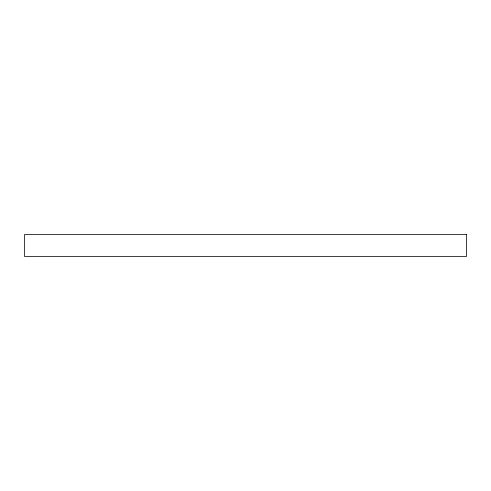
<?xml version="1.0" encoding="UTF-8"?>
<svg xmlns="http://www.w3.org/2000/svg" width="491" height="491" viewBox="0 0 491 491"><rect width="100%" height="100%" fill="white"/><g stroke="black" fill="none" stroke-linecap="round" stroke-linejoin="round"><path stroke-width="0.74" d="M466.45 234.495L24.55 234.495L24.55 256.505L466.45 256.505L466.45 234.495"/></g></svg>
